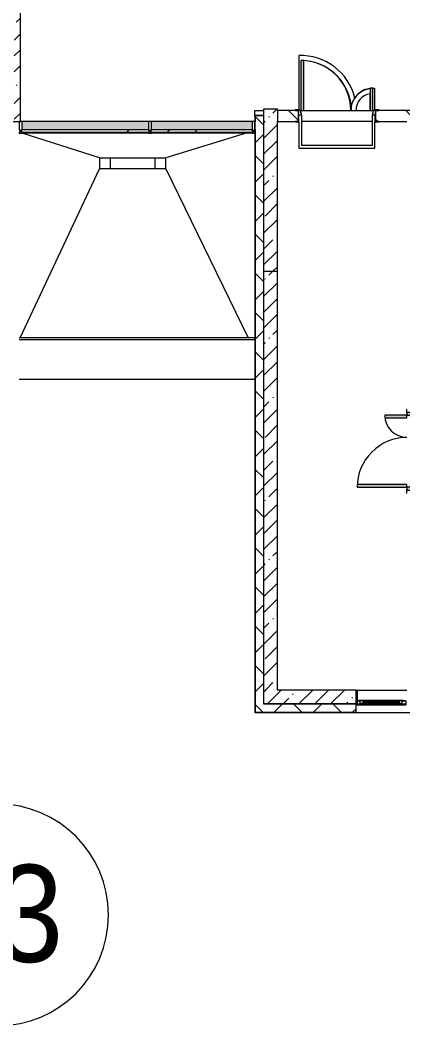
# Model space of a CAD drawing. Header units: millimetres. Extents: x 315 to 209858, y -8553 to 29000.
# Drawn here: x 159949 to 166861, y -5906 to 12229 of the extents above; entities that cross this region are included whole.
import ezdxf

# ---------------------------------------------------------------- set-up
doc = ezdxf.new("R2010")
doc.units = ezdxf.units.MM
for name, color, linetype, lineweight, true_color in [('A-DOOR-2', 7, 'Continuous', 5, 0xaaaaaa), ('A-DOOR-3', 7, 'Continuous', 5, 0xe2e2e2), ('A-DOOR-FRAM-2', 7, 'Continuous', 5, 0xe2e2e2), ('A-DOOR-FRAM-3', 7, 'Continuous', 5, 0xaaaaaa), ('A-FLOR-2', 7, 'Continuous', 5, 0xaaaaaa), ('A-GLAZ-CWMG-3', 7, 'Continuous', 5, 0x383e42)]:
    doc.layers.add(name, color=color, linetype=linetype, lineweight=lineweight, true_color=true_color)
for name, color, linetype, lineweight in [('A-GENM-6', 7, 'Continuous', 5), ('A-GLAZ-2', 7, 'Continuous', 5), ('A-GLAZ-CURT-2', 7, 'Continuous', 5), ('A-GLAZ-CWMG-2', 7, 'Continuous', 5), ('A-ROOF-1', 7, 'Continuous', 5), ('A-WALL', 7, 'Continuous', 9), ('A-WALL-2', 7, 'Continuous', 5), ('I-WALL-5', 7, 'Continuous', 5), ('Оси', 7, 'Continuous', 9), ('Оси-1', 7, 'Continuous', 20)]:
    doc.layers.add(name, color=color, linetype=linetype, lineweight=lineweight)
doc.styles.add('Arial_1', font='arial.ttf', dxfattribs={"width": 0.9, "height": 1750})
pattern_1 = [(45, (74985, 0), (-353.5534, 353.5534), []), (135, (74985, 0), (-353.5534, -353.5534), [])]
pattern_2 = [(45, (74985, 0), (-285.1231, 285.1231), []), (45, (75270.13, 0), (-285.1231, 285.1231), [504.031, -100.806, 16.764, -84.042])]

# ---------------------------------------------------------------- blocks, each defined once
blk = doc.blocks.new('120_Окно_СКБ_1Ст - 120_Окно_СКБ_1Ст 900х2500_h_ с форточкой-V149-2_3_2_птичка')
at = {"layer": 'A-GLAZ-2'}
for p, q in [((-450, -127), (-450, -57)), ((-450, -57), (-380, -57)), ((450, -57), (-450, -57)), ((-380, -127), (-450, -127)), ((-450, -127), (-400, -127)), ((-380, -127), (-400, -127)), ((-400, -127), (-400, -137)), ((-400, -137), (400, -137)), ((400, -137), (-400, -137)), ((-380, -57), (-380, -127)), ((380, -87), (-380, -87)), ((-380, -87), (-380, -127)), ((-330, -137), (-330, -87)), ((-330, -107), (330, -107)), ((330, -117), (-330, -117)), ((330, -137), (330, -87)), ((380, -127), (380, -57)), ((380, -57), (450, -57)), ((380, -127), (380, -87)), ((450, -127), (380, -127)), ((400, -127), (380, -127)), ((400, -127), (450, -127)), ((400, -137), (400, -127)), ((450, -57), (450, -127))]:
    blk.add_line(p, q, dxfattribs=at)
blk = doc.blocks.new('110_Дверь_СКБ_2Ст - Д-5_п_ Из игровой в коридор-32215844-2_3_2_птичка')
at = {"layer": 'A-DOOR-3'}
for points in [[(-638, 940), (-638, 40), (-588, 40), (-588, 940)], [(612, 370), (612, 40), (662, 40), (662, 440), (612, 440)]]:
    blk.add_hatch(color=256, dxfattribs=at).paths.add_polyline_path(points)
h = blk.add_hatch(color=256, dxfattribs=at)
h.paths.add_polyline_path([(-688, 40), (-688, -40), (-628, -40), (-628, -10), (-638, -10), (-638, 40)])
h.paths.add_polyline_path([(652, -40), (712, -40), (712, 40), (662, 40), (662, -10), (652, -10)])
at = {"layer": 'A-DOOR-FRAM-2'}
for points in [[(-743, 40), (-672, 40), (-672, 48), (-743, 48)], [(698, 40), (768, 40), (768, 48), (698, 48)], [(-743, -48), (-672, -48), (-672, -40), (-743, -40)], [(698, -48), (768, -48), (768, -40), (698, -40)]]:
    blk.add_hatch(color=256, dxfattribs=at).paths.add_polyline_path(points)
at = {"layer": 'A-DOOR-2'}
for p, q in [((-638, 940), (-638, 40)), ((-588, 940), (-638, 940)), ((-588, 40), (-588, 940)), ((662, 440), (612, 440)), ((612, 440), (612, 40)), ((662, 40), (662, 440)), ((-638, 40), (-588, 40)), ((612, 40), (662, 40))]:
    blk.add_line(p, q, dxfattribs=at)
for centre, radius, start, end in [((-638, 40), 900, 0, 90), ((662, 40), 400, 90, 180)]:
    blk.add_arc(centre, radius, start, end, dxfattribs=at)
at = {"layer": 'A-DOOR-FRAM-3'}
for p, q in [((-672, 48), (-743, 48)), ((-743, 48), (-743, 40)), ((-743, 40), (-672, 40)), ((-638, 40), (-688, 40)), ((-688, 40), (-688, -40)), ((-672, 40), (-672, 48)), ((-638, -10), (-638, 40)), ((662, 40), (662, -10)), ((712, 40), (662, 40)), ((768, 48), (698, 48)), ((698, 48), (698, 40)), ((698, 40), (768, 40)), ((712, -40), (712, 40)), ((768, 40), (768, 48)), ((-672, -40), (-743, -40)), ((-743, -40), (-743, -48)), ((-743, -48), (-672, -48)), ((-688, -40), (-628, -40)), ((-672, -39), (-688, -39)), ((-688, -39), (-688, -40)), ((-688, -40), (-672, -40)), ((-672, -40), (-672, -39)), ((-672, -48), (-672, -40)), ((-628, -10), (-638, -10)), ((-628, -40), (-628, -10)), ((662, -10), (652, -10)), ((652, -10), (652, -40)), ((652, -40), (712, -40)), ((712, -39), (698, -39)), ((698, -39), (698, -40)), ((698, -40), (712, -40)), ((768, -40), (698, -40)), ((698, -40), (698, -48)), ((698, -48), (768, -48)), ((712, -40), (712, -39)), ((768, -48), (768, -40))]:
    blk.add_line(p, q, dxfattribs=at)
blk = doc.blocks.new('110_Дверь_СКБ_2Ст - Д-2а_п_ Из коридора на лестницу-32215207-2_3_2_птичка')
at = {"layer": 'A-DOOR-3'}
for points in [[(-587.5, 100), (-587.5, 1000), (-637.5, 1000), (-637.5, 100)], [(662.5, 100), (662.5, 500), (612.5, 500), (612.5, 100)], [(712.5, -100), (712.5, 20), (697.5, 20), (697.5, -100)]]:
    blk.add_hatch(color=256, dxfattribs=at).paths.add_polyline_path(points)
h = blk.add_hatch(color=256, dxfattribs=at)
h.paths.add_polyline_path([(652.5, 20), (712.5, 20), (712.5, 100), (662.5, 100), (662.5, 50), (652.5, 50)])
h.paths.add_polyline_path([(-687.5, 20), (-627.5, 20), (-627.5, 50), (-637.5, 50), (-637.5, 100), (-687.5, 100)])
at = {"layer": 'A-DOOR-FRAM-2'}
for points in [[(-672.5, 100), (-672.5, 108), (-742.5, 108), (-742.5, 100)], [(-672.5, -100), (-672.5, 20), (-687.5, 20), (-687.5, -100)], [(767.5, 100), (767.5, 108), (697.5, 108), (697.5, 100)], [(-672.5, -108), (-672.5, -100), (-742.5, -100), (-742.5, -108)], [(767.5, -108), (767.5, -100), (697.5, -100), (697.5, -108)]]:
    blk.add_hatch(color=256, dxfattribs=at).paths.add_polyline_path(points)
at = {"layer": 'A-DOOR-2'}
for p, q in [((-637.5, 1000), (-637.5, 100)), ((-587.5, 1000), (-637.5, 1000)), ((-587.5, 100), (-587.5, 1000)), ((662.5, 500), (612.5, 500)), ((612.5, 500), (612.5, 100)), ((662.5, 100), (662.5, 500)), ((-637.5, 100), (-587.5, 100)), ((612.5, 100), (662.5, 100))]:
    blk.add_line(p, q, dxfattribs=at)
for centre, radius, start, end in [((-637.5, 100), 900, 0, 90), ((662.5, 100), 400, 90, 180)]:
    blk.add_arc(centre, radius, start, end, dxfattribs=at)
at = {"layer": 'A-DOOR-FRAM-3'}
for p, q in [((-672.5, 108), (-742.5, 108)), ((-742.5, 108), (-742.5, 100)), ((-742.5, 100), (-672.5, 100)), ((-637.5, 100), (-687.5, 100)), ((-687.5, 100), (-687.5, 20)), ((-687.5, 20), (-627.5, 20)), ((-672.5, 20), (-687.5, 20)), ((-687.5, 20), (-687.5, -100)), ((-672.5, 100), (-672.5, 108)), ((-672.5, -100), (-672.5, 20)), ((-637.5, 50), (-637.5, 100)), ((-627.5, 50), (-637.5, 50)), ((-627.5, 20), (-627.5, 50)), ((662.5, 50), (652.5, 50)), ((652.5, 50), (652.5, 20)), ((652.5, 20), (712.5, 20)), ((662.5, 100), (662.5, 50)), ((712.5, 100), (662.5, 100)), ((767.5, 108), (697.5, 108)), ((697.5, 108), (697.5, 100)), ((697.5, 100), (767.5, 100)), ((712.5, 20), (697.5, 20)), ((697.5, 20), (697.5, -100)), ((712.5, 20), (712.5, 100)), ((712.5, -100), (712.5, 20)), ((767.5, 100), (767.5, 108)), ((-672.5, -100), (-742.5, -100)), ((-742.5, -100), (-742.5, -108)), ((-742.5, -108), (-672.5, -108)), ((-687.5, -100), (-672.5, -100)), ((-672.5, -108), (-672.5, -100)), ((697.5, -100), (712.5, -100)), ((767.5, -100), (697.5, -100)), ((697.5, -100), (697.5, -108)), ((697.5, -108), (767.5, -108)), ((767.5, -108), (767.5, -100))]:
    blk.add_line(p, q, dxfattribs=at)
blk = doc.blocks.new('Системная панель - Стекло - 40мм-23946635-2_3_2_птичка')
at = {"layer": 'A-GLAZ-CURT-2'}
h = blk.add_hatch(dxfattribs=at)
h.set_pattern_fill('FP_160', color=256, style=0, pattern_type=2)
h.set_pattern_definition([(45, (-86642.5, -9710), (-1414.214, 1414.214), [1000, -3000]), (45, (-87642.5, -10210), (-1414.214, 1414.214), [3000, -1000]), (45, (-85642.5, -10710), (-1414.214, 1414.214), [1000, -3000])])
h.paths.add_polyline_path([(1153, 0), (1153, 40), (-1153, 40), (-1153, 0), (272, 0)])
for p, q in [((1153, 40), (-1153, 40)), ((-1153, 40), (-1153, 0)), ((-1153, 0), (1153, 0)), ((1153, 0), (1153, 40))]:
    blk.add_line(p, q, dxfattribs=at)
blk = doc.blocks.new('Системная панель - Стекло - 40мм-23946636-2_3_2_птичка')
at = {"layer": 'A-GLAZ-CURT-2'}
h = blk.add_hatch(dxfattribs=at)
h.set_pattern_fill('FP_161', color=256, style=0, pattern_type=2)
h.set_pattern_definition([(45, (-88744.2, -9710), (-1414.214, 1414.214), [1000, -3000]), (45, (-89744.2, -10210), (-1414.214, 1414.214), [3000, -1000]), (45, (-87744.2, -10710), (-1414.214, 1414.214), [1000, -3000])])
h.paths.add_polyline_path([(919, 0), (919, 40), (-919, 40), (-919, 0), (253, 0)])
for p, q in [((919, 40), (-919, 40)), ((-919, 40), (-919, 0)), ((-919, 0), (919, 0)), ((919, 0), (919, 40))]:
    blk.add_line(p, q, dxfattribs=at)
blk = doc.blocks.new('Прямоугольный импост - Импост структурный с накладкой - 190мм-23186047-2_3_2_птичка')
at = {"layer": 'A-GLAZ-CWMG-3'}
for points in [[(87285, 10250), (87285, 10400), (85000, 10400), (85000, 10250), (86415, 10250)], [(87285, 10193), (87285, 10210), (85000, 10210), (85000, 10193), (86415, 10193)]]:
    blk.add_hatch(color=256, dxfattribs=at).paths.add_polyline_path(points)
at = {"layer": 'A-GLAZ-CWMG-2'}
for p, q in [((87285, 10400), (85000, 10400)), ((87285, 10193), (85000, 10193))]:
    blk.add_line(p, q, dxfattribs=at)
blk = doc.blocks.new('Прямоугольный импост - Импост структурный с накладкой - 190мм-23186048-2_3_2_птичка')
at = {"layer": 'A-GLAZ-CWMG-3'}
for points in [[(88000, 10250), (88000, 10400), (87335, 10400), (87335, 10250), (87456, 10250)], [(87335, 10193), (88000, 10193), (88000, 10210), (87335, 10210)]]:
    blk.add_hatch(color=256, dxfattribs=at).paths.add_polyline_path(points)
at = {"layer": 'A-GLAZ-CWMG-2'}
for p, q in [((88000, 10400), (87335, 10400)), ((88000, 10193), (87335, 10193))]:
    blk.add_line(p, q, dxfattribs=at)
blk = doc.blocks.new('Прямоугольный импост - Импост структурный с накладкой - 190мм-23186049-2_3_2_птичка')
at = {"layer": 'A-GLAZ-CWMG-3'}
for points in [[(89154, 10250), (89154, 10400), (88000, 10400), (88000, 10250), (88497, 10250)], [(88000, 10193), (89154, 10193), (89154, 10210), (88000, 10210)]]:
    blk.add_hatch(color=256, dxfattribs=at).paths.add_polyline_path(points)
at = {"layer": 'A-GLAZ-CWMG-2'}
for p, q in [((89154, 10400), (88000, 10400)), ((89154, 10193), (88000, 10193))]:
    blk.add_line(p, q, dxfattribs=at)
blk = doc.blocks.new('Прямоугольный импост - Импост структурный с накладкой - 190мм-23946639-2_3_2_птичка')
at = {"layer": 'A-GLAZ-CWMG-2'}
for p, q in [((-50, 0), (-50, 17)), ((-50, 17), (0, 17)), ((-40, 0), (-50, 0)), ((-40, -40), (-40, 0)), ((0, 0), (-10, 0)), ((-10, 0), (-10, -40)), ((0, 17), (0, 0)), ((-50, -190), (-50, -40)), ((-50, -40), (-40, -40)), ((-10, -40), (0, -40)), ((0, -40), (0, -190)), ((0, -190), (-50, -190))]:
    blk.add_line(p, q, dxfattribs=at)
blk = doc.blocks.new('Прямоугольный импост - Импост структурный с накладкой - 190мм-23946641-2_3_2_птичка')
at = {"layer": 'A-GLAZ-CWMG-2'}
for p, q in [((0, 17), (-50, 17)), ((-50, 17), (-50, 0)), ((-50, 0), (-40, 0)), ((-40, 0), (-40, -40)), ((-10, -40), (-10, 0)), ((-10, 0), (0, 0)), ((0, 0), (0, 17)), ((-40, -40), (-50, -40)), ((-50, -40), (-50, -190)), ((0, -40), (-10, -40)), ((0, -190), (0, -40)), ((-50, -190), (0, -190))]:
    blk.add_line(p, q, dxfattribs=at)
blk = doc.blocks.new('Прямоугольный импост - Импост структурный с накладкой - 190мм-23946633-2_3_2_птичка')
at = {"layer": 'A-GLAZ-CWMG-2'}
for p, q in [((-25, 0), (-25, 17)), ((-25, 17), (25, 17)), ((-15, 0), (-25, 0)), ((-15, -40), (-15, 0)), ((25, 0), (15, 0)), ((15, 0), (15, -40)), ((25, 17), (25, 0)), ((-25, -190), (-25, -40)), ((-25, -40), (-15, -40)), ((15, -40), (25, -40)), ((25, -40), (25, -190)), ((25, -190), (-25, -190))]:
    blk.add_line(p, q, dxfattribs=at)
blk = doc.blocks.new('парапет9 - парапет-22867712-2_3_2_птичка')
at = {"layer": 'A-GENM-6'}
for p, q in [((89202, 8002), (84950, 8002)), ((89202, 7964), (84950, 7964)), ((84950, 7255), (89202, 7255))]:
    blk.add_line(p, q, dxfattribs=at)
blk = doc.blocks.new('Ось сетки - D8-29747960-2_3_2_птичка')
at = {"layer": 'Оси-1'}
for start, end in [(360, 180), (180, 360)]:
    blk.add_arc((0, 0), 4, start, end, dxfattribs=at)

msp = doc.modelspace()

# ---------------------------------------------------------------- hatches: boundary and pattern name
at = {"layer": 'A-WALL-2'}
h = msp.add_hatch(dxfattribs=at)
h.set_pattern_fill('FP_105', color=256, style=0, pattern_type=2)
h.set_pattern_definition(pattern_1)
h.paths.add_polyline_path([(164195, -100), (164345, -100), (164345, 10502), (164195, 10502), (164195, 909.7)])
h = msp.add_hatch(dxfattribs=at)
h.set_pattern_fill('FP_105', color=256, style=0, pattern_type=2)
h.set_pattern_definition(pattern_1)
h.paths.add_polyline_path([(197015, -250), (197815, -250), (197815, -100), (197015, -100)])
h.paths.add_polyline_path([(196115, -250), (196115, -100), (195215, -100), (195215, -250), (195750.8, -250)])
h.paths.add_polyline_path([(199914.6, -250), (200065, -250), (200065, -100), (198715, -100), (198715, -250), (198873.6, -250)])
h.paths.add_polyline_path([(188464.3, -250), (188665, -250), (188665, -100), (187515, -100), (187515, -250), (187943.8, -250)])
h.paths.add_polyline_path([(184300.5, -250), (185215, -250), (185215, -100), (183915, -100), (183915, -250)])
h.paths.add_polyline_path([(183015, -250), (183015, -100), (182115, -100), (182115, -250), (182218.7, -250)])
h.paths.add_polyline_path([(189565, -250), (190615, -250), (190615, -100), (189565, -100)])
h.paths.add_polyline_path([(194315, -250), (194315, -100), (192915, -100), (192915, -250), (194189.4, -250)])
h.paths.add_polyline_path([(169765, -250), (169765, -100), (168615, -100), (168615, -250), (169727.4, -250)])
h.paths.add_polyline_path([(179095.8, -250), (179815, -250), (179815, -100), (178765, -100), (178765, -250)])
h.paths.add_polyline_path([(170768.4, -250), (174915, -250), (174915, -100), (170665, -100), (170665, -250)])
h.paths.add_polyline_path([(177865, -250), (177865, -100), (175815, -100), (175815, -250), (177014, -250)])
h.paths.add_polyline_path([(167645.5, -250), (167715, -250), (167715, -100), (166915, -100), (166915, -250), (167125.1, -250)])
h.paths.add_polyline_path([(164522.7, -250), (166015, -250), (166015, -100), (164195, -100), (164195, -250)])
at = {"layer": 'I-WALL-5'}
h = msp.add_hatch(dxfattribs=at)
h.set_pattern_fill('FP_113', color=256, style=0, pattern_type=2)
h.set_pattern_definition(pattern_2)
h.paths.add_polyline_path([(159845, 10400), (159955, 10400), (159955, 16300), (159845, 16294.7), (159845, 10969.1)])
h = msp.add_hatch(dxfattribs=at)
h.set_pattern_fill('FP_113', color=256, style=0, pattern_type=2)
h.set_pattern_definition(pattern_2)
h.paths.add_polyline_path([(164595, 7700), (164595, 10620), (164345, 10620), (164345, 7700), (164522.7, 7700)])
h = msp.add_hatch(dxfattribs=at)
h.set_pattern_fill('FP_116', color=256, style=0, pattern_type=2)
h.set_pattern_definition([(135, (74985, 0), (-353.5534, -353.5534), [])])
h.paths.add_polyline_path([(167395, 10400), (167495, 10400), (167495, 10600), (166370, 10600), (166370, 10400), (167315, 10400)])
h.paths.add_polyline_path([(164595, 10400), (164970, 10400), (164970, 10600), (164595, 10600), (164595, 10520)])
h.paths.add_polyline_path([(169195, 10400), (169195, 10600), (168445, 10600), (168445, 10400), (168686.5, 10400)])
h = msp.add_hatch(dxfattribs=at)
h.set_pattern_fill('FP_113', color=256, style=0, pattern_type=2)
h.set_pattern_definition(pattern_2)
h.paths.add_polyline_path([(164595, 150), (164595, 7700), (164345, 7700), (164345, 150), (164522.7, 150)])
h = msp.add_hatch(dxfattribs=at)
h.set_pattern_fill('FP_113', color=256, style=0, pattern_type=2)
h.set_pattern_definition(pattern_2)
h.paths.add_polyline_path([(166015, -100), (166015, 150), (164345, 150), (164345, -100), (165563.7, -100)])

# ---------------------------------------------------------------- linework, layer by layer
at = {"layer": 'A-FLOR-2'}
for p, q in [((164979.5, 11588.1), (164979.5, 10608)), ((166263.6, 10899.7), (166263.6, 10600)), ((166353.6, 10600), (166353.6, 10993.6)), ((164188.5, 10508.5), (164188.5, 10600)), ((164188.5, 10600), (164345, 10600)), ((165035, 9970), (165035, 10520)), ((165070, 10600), (166263.6, 10600)), ((166263.6, 10600), (166270, 10600)), ((166305, 10520), (166305, 9970)), ((164985, 10392), (164985, 9920)), ((166355, 9920), (166355, 10392)), ((164985, 9920), (166355, 9920)), ((166305, 9970), (165035, 9970)), ((166015, 150), (166036, 150))]:
    msp.add_line(p, q, dxfattribs=at)
for centre, radius, start, end in [((165022, 10589), 1000, 13.54971, 92.43764), ((165022, 10589), 910, 0.6926, 86.97623), ((166320, 10600), 395, 97.29578, 145.57769), ((166320, 10600), 305, 100.66451, 180), ((166320, 10600), 395, 85.12655, 90.00042)]:
    msp.add_arc(centre, radius, start, end, dxfattribs=at)
at = {"layer": 'A-ROOF-1'}
for p, q in [((161382.5, 9745), (159987.9, 10193)), ((164028.8, 10193), (162582.5, 9745)), ((164187, 10242), (164178.5, 10239.4)), ((161382.5, 9745), (161382.5, 9545)), ((161382.5, 9745), (162582.5, 9745)), ((161582.5, 9545), (161582.5, 9745)), ((162382.5, 9745), (162382.5, 9545)), ((162582.5, 9545), (162582.5, 9745)), ((159953.2, 6500.9), (161382.5, 9545)), ((162582.5, 9545), (161382.5, 9545)), ((162582.5, 9545), (164064.9, 6500.9))]:
    msp.add_line(p, q, dxfattribs=at)
at = {"layer": 'A-WALL'}
for p, q in [((164595, 10600), (164595, 10400)), ((164187, 10400), (164195, 10400)), ((164345, 10505), (164192, 10505)), ((164192, 10505), (164192, 10400)), ((164195, 10502), (164195, 10400)), ((164345, 10502), (164195, 10502)), ((164187, 10250), (164195, 10250)), ((164187, 10247), (164192, 10247)), ((164192, 10247), (164192, -253)), ((164195, 10250), (164195, -250)), ((164192, -253), (166015, -253)), ((164195, -250), (166015, -250))]:
    msp.add_line(p, q, dxfattribs=at)
at = {"layer": 'A-WALL-2'}
for p, q in [((164345, 10510), (164187, 10510)), ((164187, 10510), (164187, -258)), ((164187, 10242), (164178.5, 10242)), ((166015, 100), (166035, 100)), ((166015, -100), (164345, -100)), ((166015, -258), (166015, -100)), ((166035, -100), (166035, -100)), ((166035, -100), (166915, -100)), ((164187, -258), (167715, -258))]:
    msp.add_line(p, q, dxfattribs=at)
at = {"layer": 'I-WALL-5'}
for p, q in [((159955, 10400), (159955, 13400)), ((164595, 10620), (164345, 10620)), ((164345, 10620), (164345, -100)), ((164595, 10600), (164595, 10620)), ((164915, 10600), (164595, 10600)), ((167465, 10600), (166425, 10600)), ((159735, 10400), (159955, 10400)), ((164595, 10400), (164915, 10400)), ((164595, 150), (164595, 10400)), ((166305, 10400), (165035, 10400)), ((166425, 10400), (166935, 10400)), ((164345, 7700), (164595, 7700)), ((166015, 150), (164595, 150)), ((166015, -100), (166015, 150)), ((166035, 150), (166935, 150)), ((166035, 150), (166035, -100)), ((164345, -100), (166015, -100))]:
    msp.add_line(p, q, dxfattribs=at)

# ---------------------------------------------------------------- block references
at = {"layer": 'A-DOOR-2'}
msp.add_blockref('110_Дверь_СКБ_2Ст - Д-2а_п_ Из коридора на лестницу-32215207-2_3_2_птичка', (165657.5, 10500), dxfattribs=at)
at = {"layer": 'A-DOOR-2', "rotation": 89.99999999999991}
msp.add_blockref('110_Дверь_СКБ_2Ст - Д-5_п_ Из игровой в коридор-32215844-2_3_2_птичка', (166975, 4442.5), dxfattribs=at)
at = {"layer": 'A-GENM-6'}
msp.add_blockref('парапет9 - парапет-22867712-2_3_2_птичка', (74985, -1500), dxfattribs=at)
at = {"layer": 'A-GLAZ-2', "rotation": 180}
msp.add_blockref('120_Окно_СКБ_1Ст - 120_Окно_СКБ_1Ст 900х2500_h_ с форточкой-V149-2_3_2_птичка', (166465, -175), dxfattribs=at)
at = {"layer": 'A-GLAZ-CURT-2'}
for name, p in [('Системная панель - Стекло - 40мм-23946635-2_3_2_птичка', (161127.5, 10210)), ('Системная панель - Стекло - 40мм-23946636-2_3_2_птичка', (163229.3, 10210))]:
    msp.add_blockref(name, p, dxfattribs=at)
at = {"layer": 'A-GLAZ-CWMG-2', "rotation": 180}
msp.add_blockref('Прямоугольный импост - Импост структурный с накладкой - 190мм-23946641-2_3_2_птичка', (159935, 10210), dxfattribs=at)
at = {"layer": 'A-GLAZ-CWMG-2'}
for name in ['Прямоугольный импост - Импост структурный с накладкой - 190мм-23186047-2_3_2_птичка', 'Прямоугольный импост - Импост структурный с накладкой - 190мм-23186048-2_3_2_птичка', 'Прямоугольный импост - Импост структурный с накладкой - 190мм-23186049-2_3_2_птичка']:
    msp.add_blockref(name, (74985, 0), dxfattribs=at)
at = {"layer": 'A-GLAZ-CWMG-2', "extrusion": (0, 0, -1), "rotation": 180}
for name, p in [('Прямоугольный импост - Импост структурный с накладкой - 190мм-23946633-2_3_2_птичка', (-162295, 10210)), ('Прямоугольный импост - Импост структурный с накладкой - 190мм-23946639-2_3_2_птичка', (-164188.5, 10210))]:
    msp.add_blockref(name, p, dxfattribs=at)
at = {"layer": 'Оси-1', "xscale": 499.9999999999995, "yscale": 499.9999999999995, "zscale": 499.9999999999995}
msp.add_blockref('Ось сетки - D8-29747960-2_3_2_птичка', (159545, -3906.3), dxfattribs=at)

# ---------------------------------------------------------------- texts
at = {"layer": 'Оси', "insert": (158281.9, -3003), "char_height": 1750, "width": 3030.379, "attachment_point": 1, "style": 'Arial_1'}
msp.add_mtext('23', dxfattribs=at)

doc.saveas('drawing.dxf')
